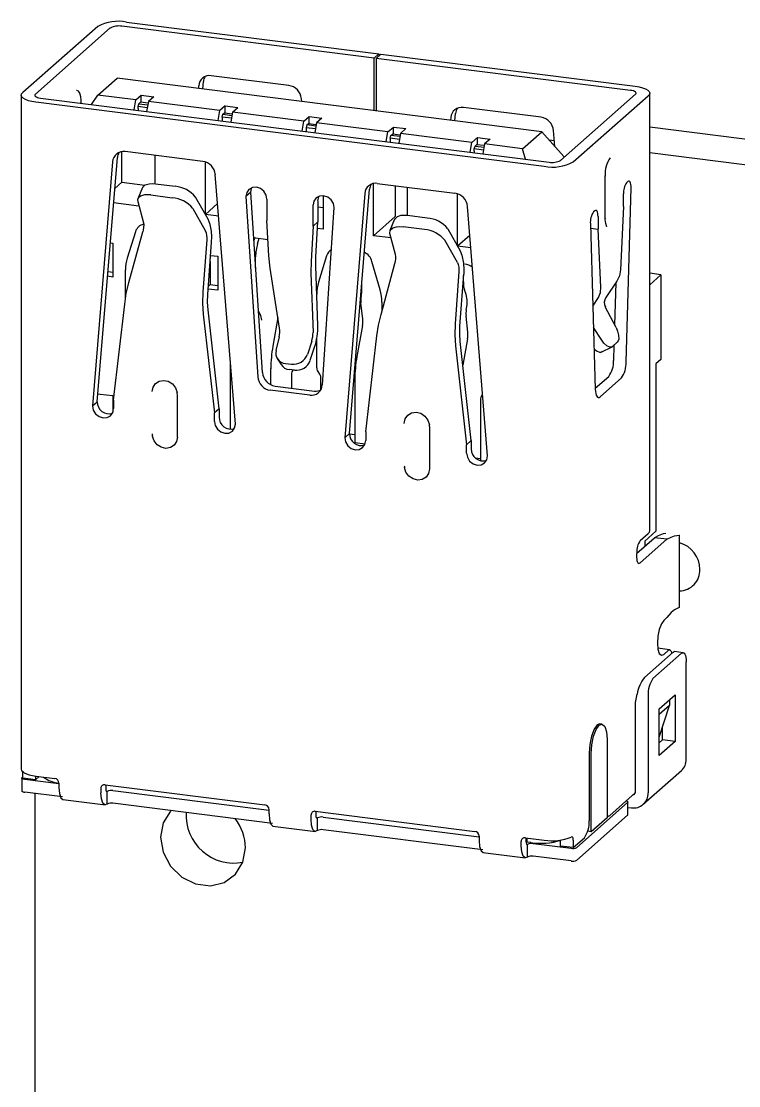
# Model space of a CAD drawing. Header units: millimetres. Extents: x 2 to 1109, y 2 to 430.
# Drawn here: x 412.08 to 428.05, y 274.01 to 297.69 of the extents above; entities that cross this region are included whole.
import ezdxf

# ---------------------------------------------------------------- set-up
doc = ezdxf.new("R2010")
doc.units = ezdxf.units.MM
doc.header["$LTSCALE"] = 0.5
doc.layers.add('几何体', color=7, linetype='Continuous')

msp = doc.modelspace()

# ---------------------------------------------------------------- linework, layer by layer
at = {"layer": '几何体'}
for p, q in [((413.781, 297.577), (412.112, 296.105)), ((412.393, 296.07), (414.061, 297.542)), ((419.932, 296.873), (414.319, 297.58)), ((414.425, 297.674), (420.038, 296.967)), ((419.932, 296.873), (420.038, 296.967)), ((419.932, 295.703), (419.932, 296.873)), ((419.978, 296.867), (420.084, 296.961)), ((425.638, 296.154), (419.978, 296.867)), ((419.978, 296.867), (419.978, 295.697)), ((420.038, 296.967), (420.038, 296.92)), ((420.084, 296.961), (425.744, 296.248)), ((413.787, 296.046), (414.215, 296.423)), ((423.663, 295.233), (414.215, 296.423)), ((416.121, 296.183), (416.135, 296.35)), ((418.036, 296.263), (416.308, 296.481)), ((412.08, 296.046), (412.08, 281.056)), ((413.312, 296.154), (413.311, 296.154)), ((413.643, 295.841), (413.787, 296.046)), ((414.629, 295.94), (413.787, 296.046)), ((414.629, 295.94), (414.749, 296.046)), ((414.749, 296.046), (415.03, 296.01)), ((414.749, 295.887), (414.749, 296.046)), ((416.028, 296.257), (416.023, 296.195)), ((425.754, 296.068), (424.085, 294.597)), ((424.366, 294.561), (426.035, 296.033)), ((426.067, 286.353), (426.067, 296.092)), ((423.721, 294.464), (412.403, 295.89)), ((412.509, 295.984), (423.827, 294.558)), ((413.412, 295.87), (413.412, 295.935)), ((414.589, 295.722), (414.629, 295.94)), ((414.679, 295.795), (414.696, 295.858)), ((414.679, 295.748), (414.679, 295.795)), ((414.885, 295.769), (414.679, 295.795)), ((414.732, 295.889), (414.696, 295.858)), ((414.696, 295.858), (414.897, 295.832)), ((414.903, 295.867), (414.732, 295.889)), ((414.91, 295.904), (414.87, 295.686)), ((415.03, 296.01), (414.91, 295.904)), ((416.5, 295.704), (414.91, 295.904)), ((416.62, 295.81), (416.5, 295.704)), ((416.62, 295.81), (416.901, 295.775)), ((416.62, 295.651), (416.62, 295.81)), ((418.321, 295.906), (418.316, 295.969)), ((416.46, 295.486), (416.5, 295.704)), ((416.549, 295.559), (416.567, 295.622)), ((416.549, 295.559), (416.549, 295.512)), ((416.756, 295.533), (416.549, 295.559)), ((416.567, 295.622), (416.602, 295.653)), ((416.567, 295.622), (416.767, 295.597)), ((416.602, 295.653), (416.774, 295.632)), ((416.781, 295.669), (416.741, 295.451)), ((416.781, 295.669), (416.901, 295.775)), ((418.371, 295.468), (416.781, 295.669)), ((418.371, 295.468), (418.491, 295.574)), ((418.491, 295.574), (418.772, 295.539)), ((418.491, 295.415), (418.491, 295.574)), ((421.641, 295.55), (421.636, 295.488)), ((421.733, 295.476), (421.747, 295.643)), ((423.649, 295.556), (421.921, 295.774)), ((418.331, 295.25), (418.371, 295.468)), ((418.438, 295.386), (418.42, 295.324)), ((418.42, 295.324), (418.42, 295.276)), ((418.627, 295.298), (418.42, 295.324)), ((418.438, 295.386), (418.473, 295.417)), ((418.638, 295.361), (418.438, 295.386)), ((418.473, 295.417), (418.645, 295.396)), ((418.651, 295.433), (418.612, 295.215)), ((418.772, 295.539), (418.651, 295.433)), ((420.242, 295.233), (418.651, 295.433)), ((420.242, 295.233), (420.362, 295.339)), ((420.362, 295.339), (420.642, 295.303)), ((420.362, 295.179), (420.362, 295.339)), ((429.507, 294.901), (426.067, 295.335)), ((420.202, 295.015), (420.242, 295.233)), ((420.291, 295.088), (420.309, 295.151)), ((420.291, 295.088), (420.291, 295.041)), ((420.498, 295.062), (420.291, 295.088)), ((420.309, 295.151), (420.344, 295.182)), ((420.509, 295.125), (420.309, 295.151)), ((420.515, 295.16), (420.344, 295.182)), ((420.522, 295.197), (420.483, 294.979)), ((420.642, 295.303), (420.522, 295.197)), ((422.112, 294.997), (420.522, 295.197)), ((422.112, 294.997), (422.233, 295.103)), ((422.233, 295.103), (422.513, 295.068)), ((422.233, 294.944), (422.233, 295.103)), ((423.235, 294.856), (423.663, 295.233)), ((423.663, 295.233), (424.153, 294.686)), ((423.957, 294.904), (423.928, 295.261)), ((422.073, 294.779), (422.112, 294.997)), ((422.162, 294.852), (422.18, 294.915)), ((422.162, 294.805), (422.162, 294.852)), ((422.368, 294.826), (422.162, 294.852)), ((422.215, 294.946), (422.18, 294.915)), ((422.18, 294.915), (422.38, 294.89)), ((422.386, 294.924), (422.215, 294.946)), ((422.393, 294.962), (422.353, 294.744)), ((422.513, 295.068), (422.393, 294.962)), ((423.235, 294.856), (422.393, 294.962)), ((423.3, 294.624), (423.235, 294.856)), ((423.947, 295.032), (423.83, 295.046)), ((413.772, 289.225), (414.218, 294.66)), ((414.32, 294.112), (414.32, 294.791)), ((416.12, 294.573), (414.392, 294.791)), ((415.055, 294.708), (415.055, 294.076)), ((424.163, 294.666), (424.153, 294.686)), ((428.941, 294.402), (426.067, 294.764)), ((414.112, 294.567), (413.666, 289.132)), ((416.178, 293.393), (416.178, 294.56)), ((416.846, 288.731), (416.399, 294.279)), ((425.08, 293.308), (425.08, 294.251)), ((425.583, 294.127), (425.554, 294.1)), ((414.162, 293.972), (414.32, 294.112)), ((414.32, 294.112), (414.832, 294.047)), ((414.778, 293.993), (414.675, 293.744)), ((415.067, 294.075), (415.503, 294.021)), ((419.384, 288.518), (419.831, 293.953)), ((419.919, 292.921), (419.919, 294.082)), ((420.004, 294.084), (421.732, 293.866)), ((420.4, 294.034), (420.4, 293.346)), ((420.668, 294.001), (420.668, 293.369)), ((425.543, 290.11), (425.654, 293.986)), ((414.672, 293.68), (414.799, 293.207)), ((414.964, 293.827), (415.441, 293.766)), ((416.237, 293.288), (415.958, 293.779)), ((417.186, 293.886), (417.08, 293.793)), ((417.08, 293.793), (417.343, 289.781)), ((417.449, 289.874), (417.186, 293.886)), ((417.548, 293.734), (417.548, 293.262)), ((418.683, 293.698), (418.683, 293.226)), ((418.797, 293.812), (418.797, 293.063)), ((419.725, 293.86), (419.278, 288.424)), ((421.79, 292.686), (421.79, 293.853)), ((425.483, 293.567), (425.483, 293.85)), ((414.699, 293.579), (414.135, 293.65)), ((415.897, 293.525), (416.175, 293.034)), ((416.451, 293.634), (416.178, 293.393)), ((418.577, 293.133), (418.577, 293.604)), ((418.683, 293.562), (418.797, 293.548)), ((418.781, 289.6), (419.044, 293.545)), ((422.459, 288.024), (422.012, 293.571)), ((424.847, 293.477), (424.817, 293.451)), ((425.483, 293.567), (425.418, 292.159)), ((416.474, 293.356), (416.178, 293.393)), ((417.592, 292.474), (417.548, 293.262)), ((418.577, 293.133), (418.683, 293.226)), ((418.638, 292.449), (418.683, 293.226)), ((420.4, 293.346), (419.919, 292.921)), ((420.39, 293.286), (420.287, 293.037)), ((421.115, 293.313), (420.679, 293.368)), ((424.747, 293.185), (424.857, 289.504)), ((424.917, 293.351), (424.917, 293.068)), ((414.621, 293.01), (414.44, 292.424)), ((414.475, 291.877), (414.783, 293.008)), ((418.577, 293.133), (418.532, 292.356)), ((418.797, 293.063), (418.674, 293.078)), ((420.412, 292.5), (420.285, 292.973)), ((421.054, 293.059), (420.577, 293.119)), ((421.571, 293.072), (421.849, 292.581)), ((424.749, 293.089), (424.917, 293.068)), ((424.982, 291.775), (424.917, 293.068)), ((425.116, 293.12), (425.114, 293.12)), ((414.062, 292.764), (414.12, 292.756)), ((414.12, 292.756), (414.12, 292.002)), ((416.207, 292.828), (416.121, 291.67)), ((416.23, 291.616), (416.315, 292.774)), ((417.252, 292.88), (417.571, 292.84)), ((417.277, 292.877), (417.256, 292.811)), ((417.339, 292.742), (417.377, 292.865)), ((420.312, 292.872), (419.919, 292.921)), ((421.788, 292.327), (421.509, 292.818)), ((422.064, 292.927), (421.79, 292.686)), ((416.294, 292.483), (416.458, 292.462)), ((417.62, 292.202), (417.592, 292.474)), ((418.877, 292.474), (418.696, 291.888)), ((422.086, 292.648), (421.79, 292.686)), ((416.284, 292.346), (416.284, 291.837)), ((416.458, 292.462), (416.458, 291.708)), ((417.296, 292.209), (417.296, 292.449)), ((418.532, 292.356), (418.528, 292.088)), ((418.635, 292.243), (418.638, 292.449)), ((418.681, 290.924), (418.635, 292.243)), ((420.067, 291.715), (419.886, 292.347)), ((420.088, 291.17), (420.396, 292.301)), ((414.12, 292.002), (414.001, 292.017)), ((414.01, 292.123), (414.12, 292.109)), ((414.4, 291.521), (414.4, 292.159)), ((417.829, 290.862), (417.62, 292.202)), ((418.528, 292.088), (418.574, 290.769)), ((421.819, 292.121), (421.734, 290.963)), ((421.842, 290.909), (421.928, 292.067)), ((421.933, 291.771), (421.925, 292.033)), ((426.319, 292.053), (426.067, 292.085)), ((426.067, 291.831), (426.319, 292.053)), ((426.319, 292.053), (426.319, 290.168)), ((416.244, 291.801), (416.284, 291.837)), ((416.284, 291.837), (416.458, 291.815)), ((425.337, 291.911), (425.089, 291.545)), ((425.312, 291.874), (425.285, 290.94)), ((416.458, 291.708), (416.239, 291.735)), ((419.645, 291.571), (419.651, 291.603)), ((421.982, 291.609), (421.944, 291.714)), ((424.802, 291.354), (424.925, 291.547)), ((414.133, 289.261), (414.382, 291.398)), ((419.679, 291.065), (419.64, 291.428)), ((420.106, 291.44), (420.106, 291.239)), ((421.984, 291.276), (421.99, 291.309)), ((425.319, 290.876), (425.08, 291.338)), ((416.13, 291.178), (416.378, 288.978)), ((416.484, 289.072), (416.236, 291.272)), ((417.792, 291.1), (417.679, 290.466)), ((422.017, 290.771), (421.979, 291.134)), ((419.673, 290.923), (419.55, 290.23)), ((425.001, 290.595), (424.816, 290.88)), ((417.82, 290.668), (417.749, 290.369)), ((418.545, 290.577), (418.448, 290.281)), ((418.657, 289.981), (418.657, 290.641)), ((419.746, 288.554), (419.994, 290.691)), ((422.012, 290.628), (421.908, 290.042)), ((418.512, 290.148), (418.608, 290.444)), ((421.743, 290.471), (421.991, 288.271)), ((422.097, 288.365), (421.849, 290.565)), ((424.974, 290.323), (425.246, 290.458)), ((425.241, 290.458), (425.347, 290.552)), ((425.273, 290.486), (425.263, 290.145)), ((417.777, 290.188), (417.864, 290.052)), ((426.319, 290.168), (426.206, 290.068)), ((416.739, 288.616), (416.739, 290.061)), ((417.634, 289.604), (417.634, 289.963)), ((417.958, 290.079), (418.096, 290.061)), ((418.159, 289.929), (418.044, 289.943)), ((418.698, 289.876), (418.709, 289.863)), ((426.206, 290.068), (426.206, 286.344)), ((418.095, 289.84), (418.095, 289.529)), ((418.75, 289.492), (418.75, 289.758)), ((419.505, 289.727), (419.505, 288.313)), ((424.856, 289.526), (425.157, 289.791)), ((425.438, 289.755), (424.963, 289.337)), ((413.787, 289.405), (413.839, 289.398)), ((413.839, 289.398), (414.12, 289.362)), ((418.501, 289.371), (417.623, 289.481)), ((417.729, 289.575), (418.607, 289.464)), ((413.666, 289.132), (413.772, 289.225)), ((414.12, 289.362), (414.12, 288.995)), ((414.133, 289.261), (414.133, 289.073)), ((415.551, 289.377), (415.551, 288.434)), ((422.305, 289.293), (422.305, 287.916)), ((422.349, 289.39), (422.346, 289.387)), ((416.484, 289.072), (416.378, 288.978)), ((416.378, 288.79), (416.378, 288.978)), ((416.484, 289.072), (416.484, 288.883)), ((419.384, 288.518), (419.278, 288.424)), ((419.505, 288.491), (419.384, 288.506)), ((419.746, 288.554), (419.746, 288.366)), ((421.163, 288.67), (421.163, 287.727)), ((419.731, 288.284), (419.505, 288.313)), ((421.991, 288.271), (422.097, 288.365)), ((421.991, 288.083), (421.991, 288.271)), ((422.097, 288.365), (422.097, 288.176)), ((422.305, 287.96), (422.192, 287.974)), ((425.958, 286.126), (426.206, 286.344)), ((425.777, 285.854), (426.171, 286.202)), ((426.452, 286.167), (425.855, 285.64)), ((425.858, 286.138), (426.035, 286.294)), ((425.958, 286.126), (425.958, 286.014)), ((426.256, 286.247), (426.171, 286.202)), ((426.452, 286.167), (426.171, 286.202)), ((426.452, 286.167), (426.545, 286.216)), ((426.723, 286.258), (426.73, 286.259)), ((426.723, 286.258), (426.723, 284.649)), ((426.381, 284.36), (426.452, 284.423)), ((426.545, 284.538), (426.452, 284.423)), ((426.73, 284.652), (426.723, 284.649)), ((426.512, 283.709), (426.247, 283.743)), ((425.953, 283.092), (426.59, 283.653)), ((426.777, 283.63), (426.14, 283.068)), ((426.487, 283.699), (426.381, 283.606)), ((426.814, 283.644), (426.623, 283.668)), ((426.883, 281.272), (426.883, 283.44)), ((425.754, 282.539), (425.791, 282.723)), ((425.754, 280.559), (425.754, 282.539)), ((426.034, 282.692), (426.034, 280.523)), ((426.282, 282.392), (426.635, 282.703)), ((426.509, 282.592), (426.509, 282.469)), ((426.635, 282.703), (426.635, 281.666)), ((426.509, 282.469), (426.282, 282.269)), ((426.282, 281.765), (426.509, 282.469)), ((426.282, 281.355), (426.282, 282.392)), ((425.005, 282.056), (424.959, 282.062)), ((426.355, 281.702), (426.355, 281.991)), ((425.12, 281.716), (425.12, 279.972)), ((426.282, 281.637), (426.355, 281.702)), ((426.635, 281.666), (426.282, 281.355)), ((426.635, 281.666), (426.355, 281.702)), ((424.719, 281.41), (424.719, 279.901)), ((424.766, 279.66), (424.766, 281.404)), ((412.112, 280.879), (412.098, 280.867)), ((412.112, 280.85), (412.112, 280.997)), ((412.393, 280.901), (412.393, 280.815)), ((412.393, 280.815), (412.478, 280.89)), ((412.403, 280.9), (412.824, 280.847)), ((425.925, 280.271), (426.773, 281.019)), ((412.092, 280.855), (412.092, 280.572)), ((412.393, 280.815), (412.112, 280.85)), ((412.917, 280.728), (412.156, 280.824)), ((412.917, 280.741), (412.917, 280.646)), ((413.946, 280.705), (417.501, 280.257)), ((413.959, 280.704), (413.959, 280.622)), ((412.998, 280.435), (412.156, 280.541)), ((412.384, 280.512), (412.384, 239.123)), ((413.853, 280.623), (413.853, 280.528)), ((413.994, 280.276), (413.994, 280.559)), ((414.121, 280.576), (417.594, 280.138)), ((425.179, 280.024), (425.747, 280.525)), ((413.001, 280.375), (413.952, 280.255)), ((417.675, 279.845), (414.121, 280.293)), ((424.445, 279.311), (425.577, 280.309)), ((425.583, 280.038), (425.583, 280.32)), ((425.583, 280.198), (425.66, 280.193)), ((417.594, 280.057), (417.594, 280.151)), ((418.53, 279.939), (418.53, 280.033)), ((418.623, 280.116), (422.178, 279.668)), ((418.636, 280.114), (418.636, 280.033)), ((418.671, 279.686), (418.671, 279.969)), ((418.798, 279.987), (422.271, 279.549)), ((425.577, 280.026), (424.445, 279.028)), ((425.12, 279.972), (424.766, 279.66)), ((425.12, 280.012), (425.142, 280.009)), ((417.678, 279.786), (418.629, 279.666)), ((422.352, 279.256), (418.798, 279.704)), ((422.271, 279.562), (422.271, 279.468)), ((423.207, 279.35), (423.207, 279.444)), ((423.3, 279.527), (423.721, 279.474)), ((423.313, 279.525), (423.313, 279.443)), ((423.331, 279.523), (423.331, 279.431)), ((424.085, 279.342), (424.085, 279.475)), ((424.366, 279.307), (424.613, 279.525)), ((424.366, 279.476), (424.366, 279.307)), ((424.766, 279.66), (424.687, 279.67)), ((423.424, 279.419), (423.331, 279.431)), ((423.348, 279.097), (423.348, 279.38)), ((423.475, 279.398), (424.317, 279.291)), ((424.366, 279.307), (424.085, 279.342)), ((422.356, 279.197), (423.306, 279.077)), ((424.317, 279.009), (423.475, 279.115))]:
    msp.add_line(p, q, dxfattribs=at)
at = {"layer": '几何体', "flags": 128}
for points in [[(412.403, 295.89), (412.315, 295.905), (412.237, 295.925), (412.173, 295.949), (412.124, 295.978), (412.093, 296.009), (412.08, 296.041), (412.086, 296.074), (412.112, 296.105)], [(412.393, 296.07), (412.382, 296.057), (412.38, 296.044), (412.385, 296.031), (412.397, 296.019), (412.417, 296.007), (412.443, 295.998), (412.474, 295.99), (412.509, 295.984)], [(413.412, 295.935), (413.407, 296.011), (413.385, 296.094), (413.353, 296.136), (413.313, 296.154), (413.311, 296.154)], [(425.754, 296.068), (425.764, 296.081), (425.767, 296.094), (425.762, 296.107), (425.749, 296.119), (425.73, 296.131), (425.704, 296.141), (425.673, 296.149), (425.638, 296.154)], [(425.744, 296.248), (425.832, 296.233), (425.909, 296.213), (425.974, 296.189), (426.023, 296.161), (426.054, 296.13), (426.067, 296.097), (426.06, 296.065), (426.035, 296.033)], [(413.409, 295.929), (413.411, 295.932), (413.412, 295.935)], [(425.08, 294.251), (425.079, 294.248), (425.076, 294.245)], [(425.654, 293.986), (425.654, 294.024), (425.65, 294.059), (425.644, 294.089), (425.635, 294.112), (425.624, 294.128), (425.612, 294.136), (425.598, 294.135), (425.583, 294.127)], [(414.782, 293.992), (414.783, 294.004), (414.837, 294.052), (414.929, 294.077), (414.994, 294.081), (415.067, 294.075)], [(417.548, 293.734), (417.53, 293.826), (417.479, 293.909), (417.403, 293.97), (417.314, 293.999), (417.224, 293.992), (417.148, 293.951), (417.098, 293.881), (417.08, 293.793)], [(417.186, 293.886), (417.204, 293.974), (417.21, 293.987)], [(414.964, 293.827), (414.826, 293.828), (414.735, 293.803), (414.68, 293.755), (414.669, 293.72), (414.672, 293.68)], [(419.044, 293.545), (419.026, 293.638), (418.976, 293.72), (418.9, 293.781), (418.81, 293.81), (418.721, 293.804), (418.645, 293.762), (418.594, 293.692), (418.577, 293.604)], [(418.683, 293.698), (418.7, 293.786), (418.707, 293.799)], [(424.917, 293.351), (424.916, 293.386), (424.912, 293.418), (424.905, 293.445), (424.897, 293.466), (424.886, 293.48), (424.874, 293.486), (424.86, 293.485), (424.847, 293.477)], [(414.799, 293.207), (414.805, 293.171), (414.802, 293.103)], [(416.311, 293.02), (416.282, 293.172), (416.237, 293.288)], [(420.679, 293.368), (420.596, 293.374), (420.531, 293.369), (420.45, 293.344), (420.392, 293.29), (420.392, 293.285)], [(425.08, 293.308), (425.079, 293.306), (425.076, 293.302)], [(425.116, 293.12), (425.117, 293.12), (425.104, 293.143), (425.089, 293.194), (425.08, 293.278), (425.08, 293.308)], [(414.802, 293.103), (414.793, 293.05), (414.783, 293.008)], [(416.175, 293.034), (416.194, 292.988), (416.205, 292.927)], [(416.315, 292.774), (416.319, 292.898), (416.311, 293.02)], [(420.285, 292.973), (420.289, 293.041), (420.347, 293.096), (420.429, 293.12), (420.494, 293.125), (420.577, 293.119)], [(416.205, 292.927), (416.208, 292.872), (416.207, 292.828)], [(420.414, 292.396), (420.418, 292.455), (420.412, 292.5)], [(421.849, 292.581), (421.889, 292.486), (421.923, 292.313)], [(420.396, 292.301), (420.408, 292.355), (420.414, 292.396)], [(421.788, 292.327), (421.806, 292.28), (421.817, 292.219)], [(421.923, 292.313), (421.931, 292.171), (421.928, 292.067)], [(421.817, 292.219), (421.821, 292.165), (421.819, 292.121)], [(425.418, 292.159), (425.395, 292.028), (425.337, 291.911)], [(414.382, 291.398), (414.418, 291.636), (414.475, 291.877)], [(424.925, 291.547), (424.97, 291.654), (424.982, 291.775)], [(416.121, 291.67), (416.115, 291.422), (416.13, 291.178)], [(416.236, 291.272), (416.226, 291.442), (416.23, 291.616)], [(417.435, 291.042), (417.415, 291.148), (417.359, 291.244), (417.359, 291.245)], [(419.994, 290.691), (420.03, 290.928), (420.088, 291.17)], [(421.734, 290.963), (421.728, 290.715), (421.743, 290.471)], [(421.849, 290.565), (421.838, 290.735), (421.842, 290.909)], [(425.319, 290.876), (425.353, 290.797), (425.376, 290.706), (425.378, 290.617), (425.367, 290.58), (425.347, 290.552)], [(425.241, 290.458), (425.213, 290.444), (425.18, 290.443), (425.112, 290.473), (425.05, 290.53), (425.001, 290.595)], [(424.83, 290.406), (424.882, 290.359), (424.95, 290.328), (424.983, 290.329), (425.011, 290.343)], [(417.435, 290.091), (417.435, 290.094), (417.435, 290.099)], [(414.993, 289.454), (415.012, 289.553), (415.066, 289.635), (415.148, 289.687), (415.247, 289.703), (415.35, 289.681), (415.442, 289.623), (415.512, 289.538), (415.549, 289.436)], [(424.857, 289.504), (424.86, 289.455), (424.867, 289.412), (424.878, 289.376), (424.891, 289.348), (424.906, 289.33), (424.924, 289.322), (424.943, 289.324), (424.963, 289.337)], [(415.554, 289.383), (415.552, 289.38), (415.551, 289.377)], [(413.666, 289.132), (413.683, 289.039), (413.734, 288.956), (413.81, 288.896), (413.9, 288.866), (413.989, 288.873), (414.065, 288.915), (414.116, 288.985), (414.133, 289.073)], [(420.605, 288.746), (420.625, 288.848), (420.681, 288.93), (420.766, 288.982), (420.868, 288.996), (420.972, 288.97), (421.064, 288.907), (421.131, 288.818), (421.164, 288.713)], [(416.378, 288.79), (416.396, 288.697), (416.447, 288.614), (416.523, 288.554), (416.612, 288.525), (416.702, 288.531), (416.778, 288.573), (416.828, 288.643), (416.846, 288.731)], [(415.554, 288.44), (415.535, 288.34), (415.481, 288.259), (415.399, 288.207), (415.3, 288.19), (415.197, 288.213), (415.105, 288.271), (415.035, 288.356), (414.998, 288.457)], [(421.167, 288.676), (421.164, 288.673), (421.163, 288.67)], [(419.278, 288.424), (419.296, 288.332), (419.347, 288.249), (419.422, 288.189), (419.512, 288.159), (419.601, 288.166), (419.677, 288.207), (419.728, 288.278), (419.746, 288.366)], [(421.991, 288.083), (422.009, 287.99), (422.059, 287.907), (422.135, 287.847), (422.225, 287.818), (422.314, 287.824), (422.39, 287.866), (422.441, 287.936), (422.459, 288.024)], [(421.167, 287.733), (421.147, 287.631), (421.091, 287.549), (421.006, 287.498), (420.904, 287.484), (420.8, 287.51), (420.708, 287.572), (420.641, 287.662), (420.608, 287.766)], [(426.035, 286.294), (426.06, 286.325), (426.067, 286.353)], [(426.429, 286.297), (426.371, 286.288), (426.256, 286.247)], [(426.545, 286.216), (426.617, 286.242), (426.723, 286.258)], [(425.778, 285.725), (425.783, 285.697), (425.789, 285.674), (425.797, 285.654), (425.807, 285.64), (425.818, 285.632), (425.829, 285.629), (425.842, 285.632), (425.855, 285.64)], [(426.723, 284.649), (426.617, 284.598), (426.545, 284.538)], [(426.381, 284.36), (426.327, 284.284), (426.281, 284.162), (426.25, 284.012), (426.24, 283.858), (426.25, 283.724), (426.281, 283.628), (426.327, 283.587), (426.381, 283.606)], [(426.487, 283.699), (426.501, 283.708), (426.514, 283.709), (426.526, 283.702), (426.537, 283.688), (426.546, 283.668), (426.552, 283.641), (426.555, 283.623)], [(426.59, 283.653), (426.61, 283.667), (426.623, 283.668)], [(426.777, 283.63), (426.797, 283.642), (426.817, 283.644), (426.836, 283.634), (426.852, 283.613), (426.865, 283.582), (426.875, 283.541), (426.881, 283.494), (426.883, 283.44)], [(424.959, 282.062), (424.896, 282.037), (424.829, 281.942), (424.771, 281.789), (424.733, 281.602), (424.719, 281.41)], [(424.766, 281.404), (424.78, 281.596), (424.818, 281.783), (424.875, 281.936), (424.943, 282.031), (425.011, 282.055), (425.068, 282.003), (425.106, 281.884), (425.12, 281.716)], [(412.08, 281.056), (412.08, 281.054), (412.088, 281.025), (412.111, 280.998), (412.147, 280.972), (412.196, 280.949), (412.256, 280.928), (412.326, 280.912), (412.403, 280.9)], [(412.156, 280.824), (412.139, 280.826), (412.123, 280.83), (412.11, 280.835), (412.1, 280.841), (412.094, 280.847), (412.092, 280.854), (412.093, 280.86), (412.098, 280.867)], [(412.917, 280.646), (412.928, 280.511), (412.959, 280.416), (413.004, 280.375), (413.009, 280.376)], [(412.092, 280.572), (412.092, 280.571), (412.094, 280.564), (412.1, 280.558), (412.11, 280.552), (412.123, 280.548), (412.139, 280.544), (412.156, 280.541)], [(413.994, 280.276), (413.94, 280.257), (413.894, 280.298), (413.864, 280.394), (413.853, 280.528)], [(413.959, 280.622), (413.962, 280.588), (413.969, 280.564), (413.981, 280.554), (413.994, 280.559)], [(425.545, 280.347), (425.552, 280.345), (425.565, 280.34), (425.574, 280.334), (425.581, 280.328), (425.583, 280.321), (425.582, 280.315), (425.577, 280.309)], [(415.411, 280.131), (415.402, 280.121), (415.237, 279.855), (415.18, 279.537), (415.237, 279.204), (415.402, 278.897), (415.653, 278.653), (415.961, 278.501), (416.289, 278.459), (416.598, 278.534), (416.849, 278.715), (417.013, 278.98), (417.07, 279.299), (417.07, 279.299)], [(417.594, 280.057), (417.605, 279.922), (417.636, 279.827), (417.682, 279.786), (417.686, 279.787)], [(418.671, 279.687), (418.617, 279.668), (418.571, 279.709), (418.541, 279.804), (418.53, 279.939)], [(418.636, 280.033), (418.639, 279.999), (418.646, 279.975), (418.658, 279.965), (418.671, 279.97)], [(425.577, 280.026), (425.582, 280.032), (425.583, 280.038)], [(422.271, 279.468), (422.282, 279.333), (422.313, 279.238), (422.359, 279.196), (422.363, 279.198)], [(424.366, 279.476), (424.365, 279.5), (424.361, 279.517), (424.355, 279.534), (424.348, 279.541), (424.34, 279.545), (424.321, 279.541)], [(423.349, 279.097), (423.294, 279.078), (423.248, 279.12), (423.218, 279.215), (423.207, 279.35)], [(423.313, 279.443), (423.316, 279.41), (423.323, 279.386), (423.335, 279.376), (423.349, 279.38)]]:
    msp.add_lwpolyline(points, dxfattribs=at)
at = {"layer": '几何体'}
for centre, radius, start, end in [((414.241, 296.707), 0.984, 79.2261, 117.8883), ((414.245, 297.193), 0.394, 79.2261, 117.8883), ((416.271, 296.241), 0.243, 81.2759, 176.2309), ((416.388, 296.331), 0.254, 149.0783, 175.7158), ((417.988, 295.938), 0.329, 5.2756, 81.6767), ((415.247, 295.747), 0.568, 179.9256, 183.7027), ((421.884, 295.534), 0.243, 81.2759, 176.2309), ((422.001, 295.624), 0.254, 149.0783, 175.7158), ((423.601, 295.231), 0.329, 5.2756, 81.6767), ((417.118, 295.511), 0.568, 179.9256, 183.7027), ((418.994, 295.276), 0.574, 179.9452, 183.6831), ((420.865, 295.04), 0.574, 179.9452, 183.6831), ((414.355, 294.551), 0.243, 81.2759, 176.2309), ((414.472, 294.641), 0.254, 149.0783, 175.7158), ((422.736, 294.804), 0.574, 179.9452, 183.6831), ((425.637, 294.316), 0.561, 142.6374, 186.6185), ((416.072, 294.248), 0.329, 5.2756, 81.6767), ((423.905, 295.431), 0.984, 259.2261, 297.8883), ((423.901, 294.945), 0.394, 259.2261, 297.8883), ((415.444, 293.358), 0.665, 39.3144, 84.8902), ((419.967, 293.844), 0.243, 81.2759, 176.2309), ((420.084, 293.934), 0.254, 149.0783, 175.7158), ((425.876, 293.874), 0.394, 144.9309, 183.5931), ((415.39, 293.119), 0.65, 38.745, 85.4596), ((421.685, 293.541), 0.329, 5.2756, 81.6767), ((425.15, 293.22), 0.405, 145.2913, 184.9567), ((421.087, 292.709), 0.605, 36.9175, 87.2871), ((414.849, 292.941), 0.238, 101.0071, 163.1869), ((420.992, 292.392), 0.67, 39.4894, 84.7151), ((418.286, 292.452), 0.99, 162.9703, 180.1543), ((419.105, 292.406), 0.238, 121.1756, 163.2422), ((419.564, 292.253), 0.335, 16.2703, 63.1325), ((415.3, 292.161), 0.9, 162.9703, 180.1543), ((421.913, 291.975), 0.316, 48.7534, 82.2653), ((419.556, 291.625), 0.9, 162.9703, 180.1543), ((418.901, 291.747), 0.763, 349.1768, 7.6553), ((422.113, 291.778), 0.181, 182.1927, 200.7429), ((420.145, 291.481), 0.508, 169.8358, 185.9808), ((419.105, 291.437), 1.001, 0.1387, 16.1369), ((421.362, 291.444), 0.643, 347.8224, 14.8905), ((425.261, 291.434), 0.205, 147.1754, 208.2644), ((419.174, 291.012), 0.508, 349.8358, 5.9808), ((422.484, 291.187), 0.508, 169.8358, 185.9808), ((417.306, 290.789), 0.528, 346.7637, 8.0192), ((417.216, 290.899), 1.465, 341.8941, 0.9814), ((417.988, 290.759), 0.586, 341.8934, 0.9822), ((421.512, 290.718), 0.508, 349.8358, 5.9808), ((420.54, 289.953), 2.906, 169.8452, 179.8126), ((417.978, 290.313), 0.235, 166.2143, 265.1182), ((418.134, 290.392), 0.333, 263.359, 340.5236), ((418.198, 290.259), 0.333, 263.359, 340.5236), ((422.41, 289.718), 2.906, 169.8452, 179.8126), ((424.692, 290.123), 0.572, 324.5157, 2.2309), ((424.972, 290.087), 0.572, 324.5157, 2.2309), ((417.777, 289.9), 0.328, 184.4936, 261.6896), ((418.064, 290.178), 0.236, 212.155, 265.0777), ((418.221, 289.842), 0.125, 134.3137, 180.9461), ((418.817, 289.983), 0.161, 180.7611, 221.9235), ((417.671, 289.807), 0.328, 184.4936, 261.6896), ((418.59, 289.755), 0.161, 0.7611, 41.9235), ((415.259, 289.383), 0.295, 0.0594, 10.4622), ((418.538, 289.612), 0.243, 261.2949, 357.2001), ((418.642, 289.721), 0.258, 262.2901, 294.7634), ((414.032, 289.22), 0.261, 178.9243, 287.1741), ((422.429, 289.295), 0.124, 130.2035, 181.1995), ((416.745, 288.878), 0.261, 178.9243, 287.1741), ((420.875, 288.676), 0.292, 0.0299, 7.4019), ((415.288, 288.511), 0.295, 180.0594, 190.4622), ((419.645, 288.513), 0.261, 178.9243, 287.1741), ((422.357, 288.171), 0.261, 178.9243, 287.1741), ((420.898, 287.804), 0.292, 180.0299, 187.4019), ((426.21, 285.888), 0.432, 144.6144, 182.5399), ((426.556, 285.484), 0.631, 1.1834, 73.923), ((426.354, 285.797), 0.58, 172.8996, 187.1005), ((426.721, 285.484), 0.465, 271.1215, 1.6045), ((426.506, 282.629), 0.721, 140.0387, 172.5422), ((426.624, 282.729), 0.591, 144.9309, 183.5931), ((426.549, 281.266), 0.333, 312.158, 0.9777), ((412.953, 281.329), 0.587, 230.2571, 266.523), ((412.808, 280.739), 0.109, 1.0587, 81.7605), ((413.934, 280.625), 0.0814, 81.3986, 181.4206), ((414.084, 280.371), 0.208, 80.0371, 115.6129), ((425.709, 280.515), 0.326, 261.3986, 1.4206), ((425.672, 280.557), 0.0812, 285.9848, 1.4861), ((414.085, 280.088), 0.208, 80.1635, 115.8087), ((417.485, 280.149), 0.109, 1.0587, 81.7605), ((416.814, 280.03), 1.068, 176.867, 280.7767), ((415.984, 279.282), 1.087, 0.8982, 37.9885), ((418.611, 280.035), 0.0814, 81.3986, 181.4206), ((418.762, 279.781), 0.208, 80.0386, 115.6082), ((425.147, 280.05), 0.041, 227.4304, 320.2245), ((418.762, 279.499), 0.208, 80.1635, 115.8087), ((424.13, 279.864), 0.591, 324.9309, 3.5931), ((422.162, 279.56), 0.109, 1.0587, 81.7605), ((423.288, 279.446), 0.0814, 81.3986, 181.4206), ((423.641, 280.825), 1.423, 261.2262, 288.1807), ((423.899, 280.604), 1.144, 261.0867, 291.6608), ((423.439, 279.192), 0.208, 80.0386, 115.6082), ((424.353, 279.485), 0.197, 259.2261, 297.8883), ((423.439, 278.91), 0.208, 80.1635, 115.8087), ((424.353, 279.202), 0.197, 259.2261, 297.8883)]:
    msp.add_arc(centre, radius, start, end, dxfattribs=at)

doc.saveas('drawing.dxf')
